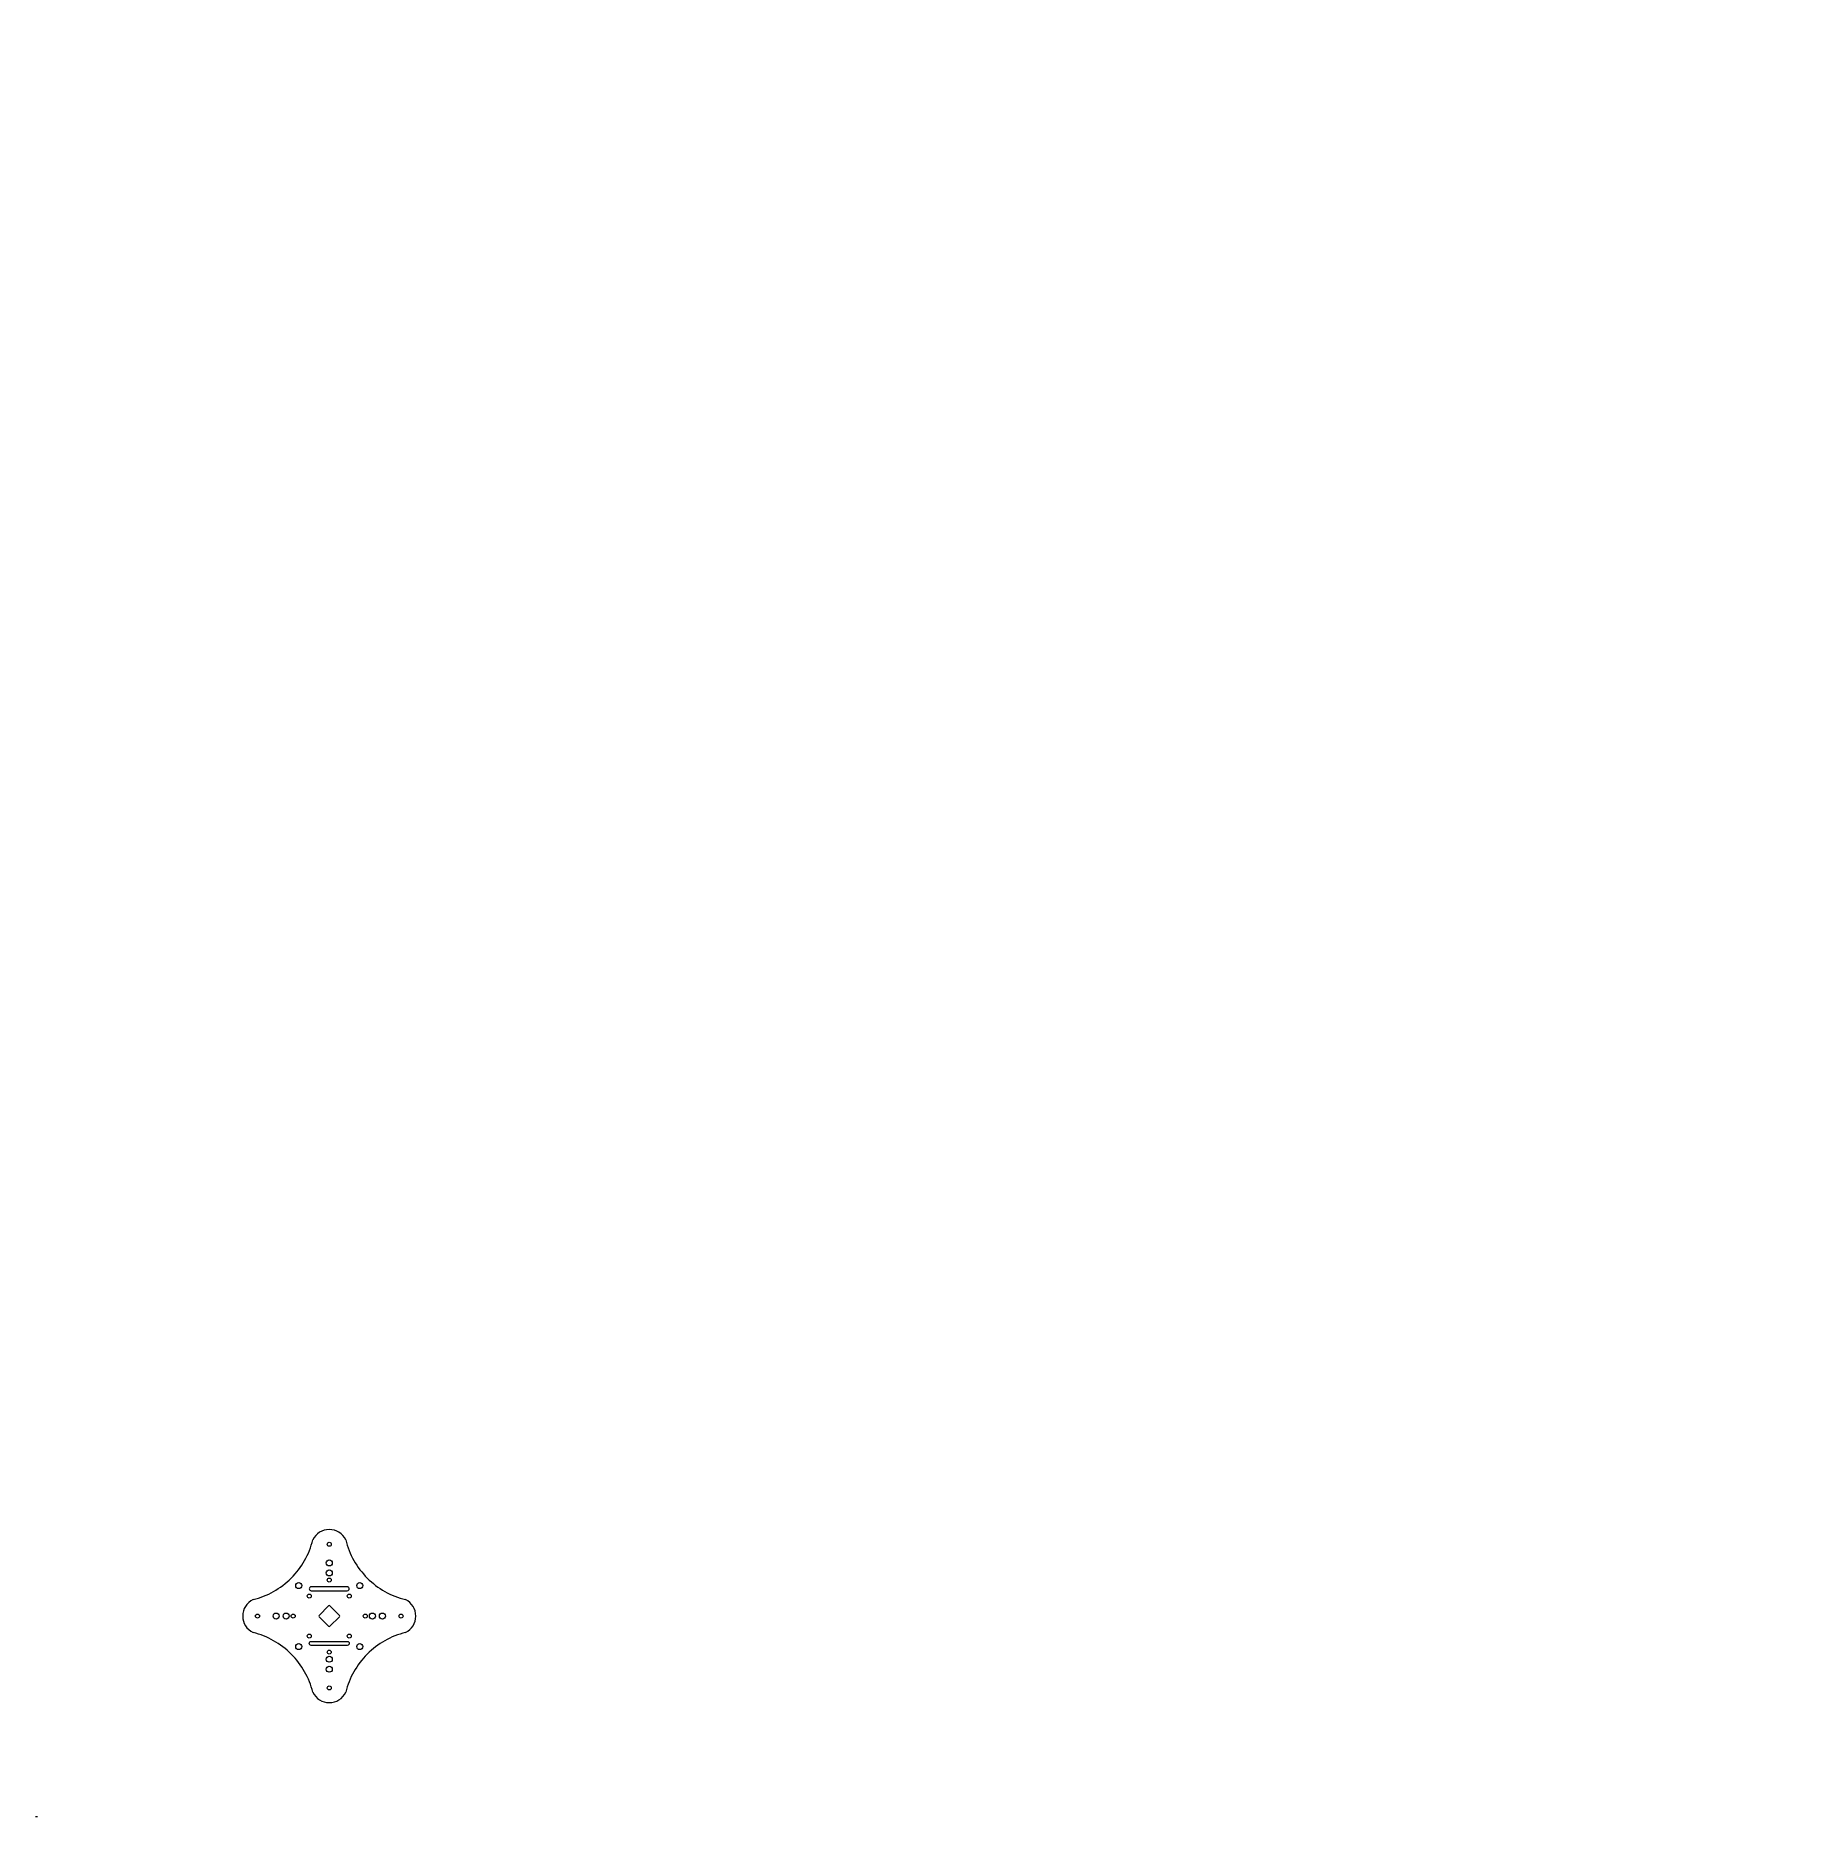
# Model space of a CAD drawing. Header units: millimetres. Extents: x 0 to 3553, y 0 to 1781.
# Drawn here: x 0 to 888, y 0 to 890 of the extents above; entities that cross this region are included whole.
import ezdxf
from ezdxf import colors
from ezdxf.entities.mleader import LeaderData, LeaderLine
from ezdxf.math import Vec2, Vec3

# ---------------------------------------------------------------- set-up
doc = ezdxf.new("R2010")
doc.units = ezdxf.units.MM
doc.styles.get("Standard").update_dxf_attribs({"font": 'arial.ttf'})

# ---------------------------------------------------------------- blocks, each defined once
blk = doc.blocks.new('*U4')
blk.add_circle((0, 0), 1)
blk = doc.blocks.new('*U5')
at = {"color": 0, "linetype": 'ByBlock', "lineweight": -2, "transparency": 16777216}
for p, rotation in [((3517.81, 1856.56), 90.00000000000001), ((3517.81, 1836.56), 180), ((3537.81, 1836.56), 270.0000000000001)]:
    blk.add_blockref('*U4', p, dxfattribs=dict(at, rotation=rotation))
blk.add_blockref('*U4', (3537.81, 1856.56), dxfattribs=at)
blk = doc.blocks.new('*U6')
blk.add_circle((0, 0), 1.5)
blk = doc.blocks.new('*U7')
at = {"color": 0, "linetype": 'ByBlock', "lineweight": -2, "transparency": 16777216}
for p in [(3527.81, 1868.13), (3506.24, 1846.56), (3549.37, 1846.56), (3527.81, 1824.99)]:
    blk.add_blockref('*U6', p, dxfattribs=at)
blk = doc.blocks.new('*U9')
blk.add_circle((0, 0), 1.5)
blk = doc.blocks.new('*U10')
at = {"color": 0, "linetype": 'ByBlock', "lineweight": -2, "transparency": 16777216}
blk.add_blockref('*U9', (3527.81, 1873.13), dxfattribs=at)
for p, rotation in [((3501.24, 1846.56), 90), ((3554.37, 1846.56), 270), ((3527.81, 1819.99), 180)]:
    blk.add_blockref('*U9', p, dxfattribs=dict(at, rotation=rotation))
blk = doc.blocks.new('*U12')
blk.add_circle((0, 0), 1)
blk = doc.blocks.new('*U13')
at = {"color": 0, "linetype": 'ByBlock', "lineweight": -2, "transparency": 16777216}
blk.add_blockref('*U12', (49.9, 69.51), dxfattribs=at)
for p, rotation in [((31.87, 51.48), 90), ((67.93, 51.48), 270), ((49.9, 33.45), 180)]:
    blk.add_blockref('*U12', p, dxfattribs=dict(at, rotation=rotation))
blk = doc.blocks.new('*U18')
blk.add_circle((0, 0), 1.5)
blk = doc.blocks.new('*U19')
at = {"color": 0, "linetype": 'ByBlock', "lineweight": -2, "transparency": 16777216}
for p, rotation in [((131.54, 115.39), 90.00000000000001), ((131.54, 84.89), 180), ((162.04, 84.89), 270)]:
    blk.add_blockref('*U18', p, dxfattribs=dict(at, rotation=rotation))
blk.add_blockref('*U18', (162.04, 115.39), dxfattribs=at)
blk = doc.blocks.new('*U27')
for start, end in [(193.96519, 225), (225, 256.03481)]:
    blk.add_arc((24.84, 24.84), 41, start, end)
blk = doc.blocks.new('*U28')
at = {"color": 0, "linetype": 'ByBlock', "lineweight": -2, "transparency": 16777216}
for p, rotation in [((123.63, 123.3), 90.00000000000004), ((123.63, 76.98), 180), ((169.94, 76.98), 270)]:
    blk.add_blockref('*U27', p, dxfattribs=dict(at, rotation=rotation))
blk.add_blockref('*U27', (169.94, 123.3), dxfattribs=at)
blk = doc.blocks.new('*U29')
blk.add_arc((-6.52, 0), 9.11, 295.61542, 64.38458)
blk = doc.blocks.new('*U30')
at = {"color": 0, "linetype": 'ByBlock', "lineweight": -2, "transparency": 16777216}
for p, rotation in [((146.79, 140.83), 90.00000000000004), ((106.1, 100.14), 180), ((146.79, 59.45), 270.0000000000001)]:
    blk.add_blockref('*U29', p, dxfattribs=dict(at, rotation=rotation))
blk.add_blockref('*U29', (187.48, 100.14), dxfattribs=at)

msp = doc.modelspace()

# ---------------------------------------------------------------- linework, layer by layer
at = {"color": 0}
for p, q in [((146.43, 105.25), (141.68, 100.49)), ((141.68, 99.79), (146.43, 95.03)), ((151.9, 100.49), (147.14, 105.25)), ((147.14, 95.03), (151.9, 99.79))]:
    msp.add_line(p, q, dxfattribs=at)
for points in [[(136.78, 113.78, 0.414214), (137.78, 112.78), (155.78, 112.78, 0.414214), (156.78, 113.78, 0.414214), (155.78, 114.78), (137.78, 114.78, 0.414214)], [(136.78, 86.5, -0.414214), (137.78, 87.5), (155.78, 87.5, -0.414214), (156.78, 86.5, -0.414214), (155.78, 85.5), (137.78, 85.5, -0.414214)]]:
    msp.add_lwpolyline(points, format="xyb", close=True)
for centre in [(146.79, 136.04), (110.92, 100.14), (182.66, 100.14), (146.79, 64.24)]:
    msp.add_circle(centre, 1)
for centre, start, end in [((142.03, 100.14), 135, 225), ((146.79, 104.9), 45, 135), ((151.55, 100.14), 315, 45), ((146.79, 95.38), 225, 315)]:
    msp.add_arc(centre, 0.5, start, end, dxfattribs=at)
msp.add_open_spline([(0, 0), (0.33, 0), (0.67, 0), (1, 0)], degree=3)
msp.add_open_spline([(0, 0), (0.33, 0), (0.67, 0), (1, 0)], degree=3)

# ---------------------------------------------------------------- block references
for name, p in [('*U30', (0, 0)), ('*U28', (0, 0)), ('*U10', (-3381.02, -1746.42)), ('*U7', (-3381.02, -1746.42)), ('*U13', (96.88, 48.66)), ('*U19', (0, 0)), ('*U5', (-3381.02, -1746.42))]:
    msp.add_blockref(name, p)

# ---------------------------------------------------------------- leaders
ml = msp.add_multileader_mtext('Standard')
ml.set_content('', color=256)
ml.set_leader_properties()
ml.build(insert=Vec2(0, 0))
ctx = ml.context
ctx.base_point, ctx.plane_origin = Vec3(3550.77, 1778.59), Vec3(3572.83, 1787.92)
ctx.text_align_type = 2
notes = []
notes.append((ctx, [(0, (0, 0, 0), (0, 0), (1, 0), 1, [])]))
ctx.mtext.insert, ctx.mtext.alignment, ctx.mtext.flow_direction = Vec3(3552.77, 1780.59), 3, 5
for ctx, leaders in notes:
    for number, flags, end, landing, length, lines in leaders:
        leader = LeaderData()
        leader.index, (leader.has_last_leader_line, leader.has_dogleg_vector, leader.attachment_direction) = number, flags
        leader.last_leader_point, leader.dogleg_vector, leader.dogleg_length = Vec3(end), Vec3(landing), length
        for number, points, colour, breaks in lines:
            line = LeaderLine()
            line.index, line.vertices, line.color, line.breaks = number, Vec3.list(points), colors.encode_raw_color(colour), breaks
            leader.lines.append(line)
        ctx.leaders.append(leader)

doc.saveas('drawing.dxf')
